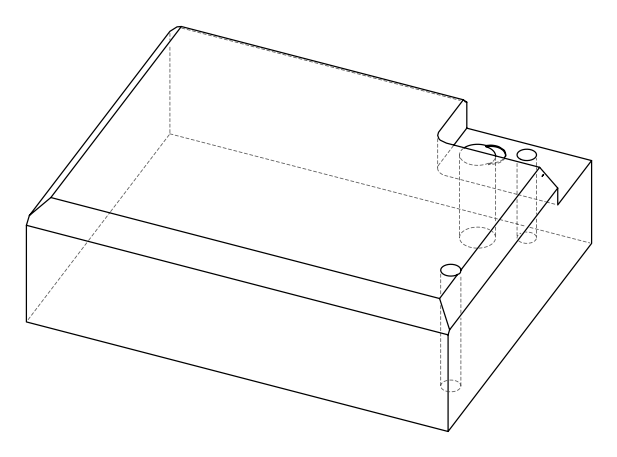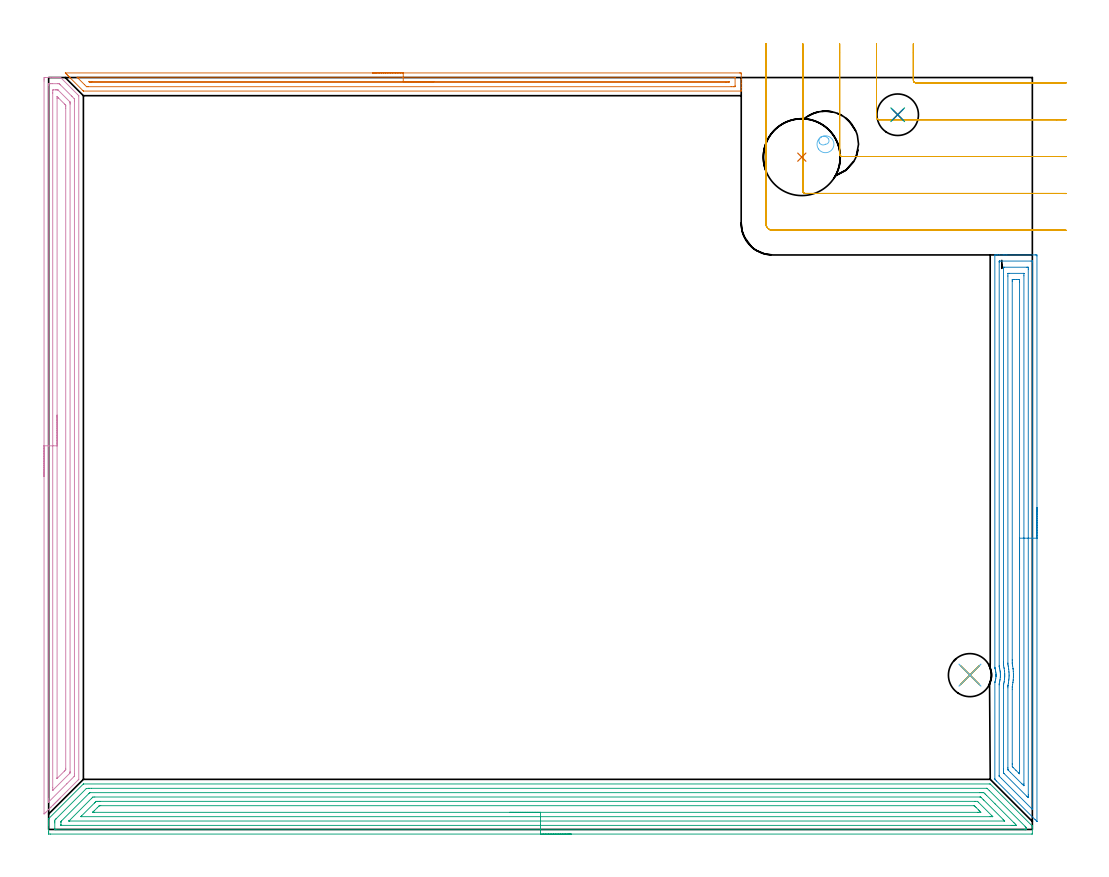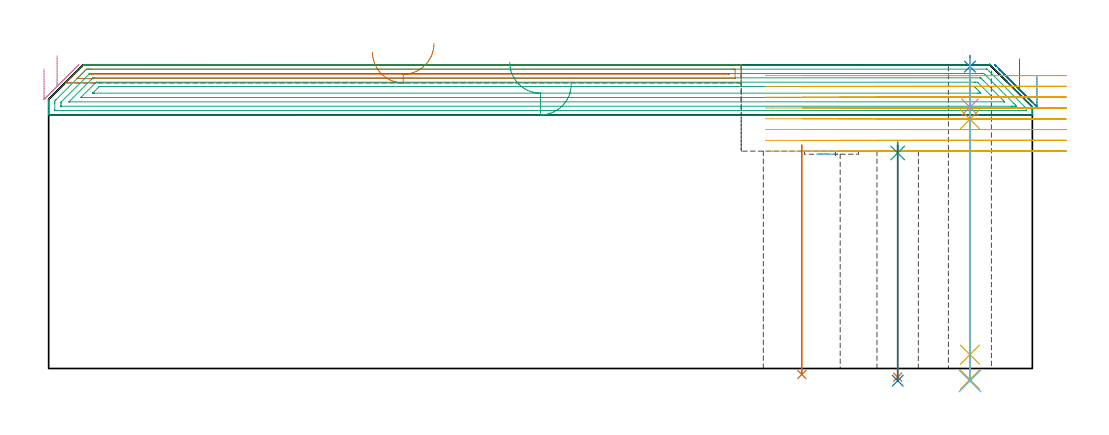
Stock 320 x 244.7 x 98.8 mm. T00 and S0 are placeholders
(PLAN: 14 operations, 8 tool changes, 47.6 min)
(1 AREA_MILL | FG_CHAMFER_SURFACE | UGT0205_001 | 5.36 min | 3959 mm3)
(2 AREA_MILL_1 | FG_CHAMFER_SURFACE_1 | UGT0205_001 | 7.41 min | 18175 mm3)
(3 AREA_MILL_2 | FG_CHAMFER_SURFACE_2 | UGT0205_001 | 15.22 min | 41430 mm3)
(4 AREA_MILL_3 | FG_CHAMFER_SURFACE_3 | UGT0205_001 | 7.73 min | 14689 mm3)
(5 MILL_CORNER_NOTCH_RECTANGULAR | CORNER_NOTCH_RECTANGULAR | UGT0201_008 | Follow Part, ap 4, ae 75% | 9.81 min | 152203 mm3)
(6 MILL_BLIND_HOLE_FROM_SOLID_MATERIAL | STEP1POCKET | UGT0201_008 | Spiral | 0.12 min | 355 mm3)
(7 INDEXABLE_INSERT_DRILL_THROUGH_HOLE_FROM_SOLID | STEP1HOLE | NXT0302_021 | 0.31 min | 34462 mm3)
(8 SPOT_DRILL | STEP1HOLE_1 | NXT0321_9005460120000 | 0.03 min | 10 mm3)
(9 SPOT_DRILL_1 | STEP1HOLE_2 | NXT0321_9005460120000 | 0.04 min | 5 mm3)
(10 DRILL_BLIND_HOLE_INTO_CENTER | STEP1HOLE_1 | UGT0301_207 | 0.06 min | 792 mm3)
(11 GUN_DRILL_THROUGH_HOLE | STEP1HOLE_1 | UGT0307_006 | 0.5 min | 5501 mm3)
(12 DRILL_TO_ENLARGE_THROUGH_HOLE | STEP1HOLE_1 | NXT0301_104 | 0.42 min | 8885 mm3)
(13 DRILL_THROUGH_HOLE_INTO_CENTER | STEP1HOLE_2 | NXT0301_042 | 0.31 min | 2782 mm3)
(14 DRILL_TO_ENLARGE_THROUGH_HOLE_1 | STEP1HOLE_2 | NXT0301_102 | 0.31 min | 7318 mm3)
(TOOL UGT0205_001 | Chamfer Mill 20 x 3 x 45 deg. | D20 FL50 Z2)
(TOOL UGT0201_008 | End Mill 16 mm | D16 FL32 Z4)
(TOOL NXT0302_021 | Index. Insert Drill 25mm [880-D2500L25-05] | D25 PA176 FL125 Z2)
(TOOL NXT0321_9005460120000 | NC Spot Drill, 142deg, 12mm, Carbide, Uncoated | D12 PA142 FL30 Z2)
(TOOL UGT0301_207 | Twist Drill 9.2 mm | D9.2 PA118 FL80 Z2)
(TOOL UGT0307_006 | Gun Drill 9 mm | D9 PA130 FL24 Z1)
(TOOL NXT0301_104 | Carbide Drill 14mm [860.1-1400-112A1-MM 2214] | D14 PA140 FL123 Z2)
(TOOL NXT0301_042 | Carbide Drill 7.1mm [860.1-0710-057A1-MM 2214] | D7.1 PA140 FL85 Z2)
(TOOL NXT0301_102 | Carbide Drill 13.5mm [860.1-1350-108A1-MM 2214] | D13.5 PA140 FL123 Z2)
(OP 1 AREA_MILL)
G17 G21 G94 G90
T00 M6
G54
G17 G0 G90 X105.35 Y246.1 S1061 M3
G43 Z108.8 H0
Z102.9
G94 G1 X105.388 Z102.028 F250.
X105.502 Z101.163
X105.691 Z100.312
X105.953 Z99.48
X106.287 Z98.674
X106.69 Z97.9
X107.158 Z97.164
X107.69 Z96.472
X108.279 Z95.829
X108.922 Z95.24
X109.614 Z94.708
X110.35 Z94.24
X111.124 Z93.837
X111.93 Z93.503
X112.762 Z93.241
X113.614 Z93.052
X114.478 Z92.938
X115.35 Z92.9
X224.693 Y246.099 Z92.901
X225.028 Y246.097 Z92.902
X225.29 Y246.093 Z92.904
X225.3 Y245.769 Z93.227
Y244.023 Z94.972
Y242.592 Z96.404
Y241.404 Z97.59
Y240.439 Z98.56
X225.297 Y240.317 Z98.675
X225.29 Y240.202 Z98.788
X225.139 Y240.2 Z98.8
X11.363
X11.305 Y240.205 Z98.79
X11.274 Y240.228 Z98.769
X11.117 Y240.383 Z98.617
X7.039 Y244.459 Z94.536
X6.9 Y244.599 Z94.399
X6.746 Y244.753 Z94.245
X6.602 Y244.896 Z94.1
X6.454 Y245.045 Z93.953
X6.319 Y245.18 Z93.818
X6.165 Y245.332 Z93.663
X6.007 Y245.492 Z93.506
X5.892 Y245.607 Z93.391
X5.729 Y245.769 Z93.226
X5.561 Y245.938 Z93.06
X5.463 Y246.035 Z92.96
X5.41 Y246.089 Z92.903
X5.487 Y246.096 Z92.901
X5.523 Y246.099
X115.35 Y246.1 Z92.9
Y244.686 Z94.314
X223.123 Y244.685 Z94.315
X223.253 Y244.684 Z94.316
X223.284 Y244.681 Z94.319
X223.29 Y244.678 Z94.322
X223.294 Y244.67 Z94.33
X223.298 Y244.644 Z94.356
X223.3 Y244.512 Z94.488
X223.299 Y241.894 Z97.106
X223.295 Y241.765 Z97.235
X223.29 Y241.664 Z97.336
X223.28 Y241.621 Z97.379
X223.246 Y241.62 Z97.38
X222.907 Y241.616 Z97.384
X222.692 Y241.615 Z97.385
X222.015 Y241.614 Z97.386
X12.933 Y241.615 Z97.385
X12.595 Y241.616 Z97.384
X12.425 Y241.619 Z97.381
X12.345 Y241.621 Z97.379
X12.256 Y241.702 Z97.298
X11.674 Y242.277 Z96.723
X9.578 Y244.372 Z94.628
X9.315 Y244.64 Z94.36
X9.289 Y244.67 Z94.33
X9.284 Y244.68 Z94.32
X9.293 Y244.681 Z94.319
X9.387 Y244.684 Z94.316
X9.578 Y244.685 Z94.315
X9.793 Y244.686 Z94.314
X115.35
Y243.272 Z95.728
X221.122 Y243.271 Z95.729
X221.246 Y243.269 Z95.731
X221.28 Y243.266 Z95.734
X221.29 Y243.263 Z95.737
X221.293 Y243.254 Z95.746
X221.297 Y243.208 Z95.792
X221.296 Y243.15 Z95.85
X221.29 Y243.064 Z95.936
X221.28 Y243.035 Z95.965
X221.242 Y243.033 Z95.967
X221.122 Y243.031 Z95.969
X220.354 Y243.029 Z95.971
X220.23 Y243.028 Z95.972
X13.916 Y243.029 Z95.971
X13.668 Y243.03 Z95.97
X13.502 Y243.033 Z95.967
X13.375 Y243.036 Z95.964
X13.352 Y243.056 Z95.944
X13.253 Y243.15 Z95.85
X13.148 Y243.256 Z95.744
Y243.267 Z95.733
Y243.268 Z95.732
X13.917 Y243.271 Z95.729
X14.041 Y243.272 Z95.728
X115.35
X116.222 Z95.766
X117.086 Z95.88
X117.938 Z96.069
X118.77 Z96.331
X119.576 Z96.665
X120.35 Z97.068
X121.086 Z97.537
X121.778 Z98.068
X122.421 Z98.657
X123.01 Z99.301
X123.542 Z99.993
X124.01 Z100.728
X124.413 Z101.502
X124.747 Z102.308
X125.009 Z103.14
X125.198 Z103.992
X125.312 Z104.857
X125.35 Z105.728
G0 Z108.8
M5
M2
(OP 2 AREA_MILL_1)
G17 G21 G94 G90
T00 M6
G54
G17 G0 G90 X321.5 Y104.75 S1061 M3
G43 Z108.8 H0
Z95.1
G94 G1 Y104.712 Z94.228 F250.
Y104.598 Z93.364
Y104.409 Z92.512
Y104.147 Z91.68
Y103.813 Z90.874
Y103.41 Z90.1
Y102.942 Z89.364
Y102.41 Z88.672
Y101.821 Z88.029
Y101.178 Z87.44
Y100.486 Z86.908
Y99.75 Z86.44
Y98.976 Z86.037
Y98.17 Z85.703
Y97.338 Z85.441
Y96.486 Z85.252
Y95.622 Z85.138
Y94.75 Z85.1
Y2.706
X321.495 Y2.618 Z85.103
X321.494 Y2.617 Z85.104
X321.481 Y2.618 Z85.117
X320.896 Y3.204 Z85.703
X308.339 Y15.761 Z98.26
X307.962 Y16.137 Z98.634
X307.804 Y16.296 Z98.79
X307.8 Y16.609 Z98.8
X307.807 Y47.856 Z98.793
X307.809 Y47.866 Z98.791
X307.815 Y47.909 Z98.784
X307.85 Y48.03 Z98.75
X307.948 Y48.369 Z98.651
X308.04 Y48.759 Z98.559
X308.05 Y48.803 Z98.548
X308.125 Y49.248 Z98.474
X308.175 Y49.695 Z98.421
X308.19 Y49.918 Z98.408
X308.191 Y49.941 Z98.407
X308.192 Y49.993 Z98.405
X308.196 Y50.141 Z98.399
X308.193 Y50.3 Z98.4
X308.192 Y50.381 Z98.403
X308.189 Y50.434 Z98.404
X308.186 Y50.536 Z98.411
X308.184 Y50.587 Z98.413
X308.141 Y51.034 Z98.457
X308.071 Y51.479 Z98.524
X308.032 Y51.66 Z98.566
X307.973 Y51.927 Z98.624
X307.861 Y52.331 Z98.734
X307.85 Y52.372 Z98.745
X307.808 Y52.51 Z98.788
X307.805 Y52.536 Z98.791
X307.804 Y52.561 Z98.792
X307.802 Y52.653 Z98.795
X307.804 Y52.767 Z98.796
X307.8 Y186.733 Z98.8
X307.803 Y186.89 Z98.788
X307.856 Y186.893 Z98.735
X308.252 Y186.9 Z98.348
X308.628 Z97.971
X309.296 Z97.299
X310.522 Z96.075
X311.081 Z95.514
X311.694 Z94.901
X320.896 Z85.701
X321.177 Y186.898 Z85.42
X321.492 Y186.89 Z85.106
X321.499 Y186.576 Z85.099
X321.5 Y94.75 Z85.1
X320.086 Z86.514
X320.085 Y6.786 Z86.515
Y6.705
X320.083 Y6.622 Z86.517
X320.077 Y6.485 Z86.523
X320.004 Y6.553 Z86.596
X319.765 Y6.786 Z86.835
X309.94 Y16.609 Z96.66
X309.296 Y17.257 Z97.304
X309.237 Y17.321 Z97.363
X309.225 Y17.336 Z97.375
X309.221 Y17.368 Z97.379
X309.217 Y17.421 Z97.383
X309.215 Y17.502 Z97.385
Y17.584
X309.221 Y47.047 Z97.379
X309.222 Y47.123 Z97.378
X309.227 Y47.272 Z97.373
X309.236 Y47.51 Z97.364
X309.32 Y47.866 Z97.28
X309.404 Y48.257 Z97.196
X309.463 Y48.592 Z97.137
X309.49 Y48.759 Z97.11
X309.567 Y49.381 Z97.033
X309.587 Y49.652 Z97.013
X309.605 Y50.235 Z96.995
X309.597 Y50.545 Z97.003
X309.548 Y51.186 Z97.052
X309.52 Y51.438 Z97.08
X309.465 Y51.794 Z97.135
X309.384 Y52.243 Z97.216
X309.365 Y52.331 Z97.235
X309.296 Y52.634 Z97.304
X309.245 Y52.841 Z97.355
X309.23 Y52.908 Z97.37
X309.225 Y52.989 Z97.375
X309.22 Y53.145 Z97.38
X309.218 Y53.224 Z97.382
X309.215 Y184.582 Z97.385
X309.216 Y184.664 Z97.384
X309.221 Y184.827 Z97.379
X309.227 Y184.891 Z97.373
X309.247 Y184.894 Z97.353
X309.296 Y184.896 Z97.304
X309.789 Y184.9 Z96.811
X319.605 Z86.995
X320.004 Y184.896 Z86.596
X320.06 Y184.893 Z86.54
X320.072 Y184.891 Z86.528
X320.079 Y184.854 Z86.521
X320.082 Y184.746 Z86.518
X320.085 Y184.582 Z86.515
X320.086 Y94.75 Z86.514
X318.672 Z87.928
X318.671 Y11.251 Z87.929
X318.67 Y10.8 Z87.93
X318.666 Y10.358 Z87.934
X318.665 Y10.347 Z87.935
X318.646 Y10.358 Z87.954
X318.219 Y10.781 Z88.381
X310.843 Y18.157 Z95.757
X310.724 Y18.278 Z95.876
X310.666 Y18.341 Z95.934
X310.64 Y18.371 Z95.96
X310.636 Y18.395 Z95.964
X310.631 Y18.845 Z95.969
X310.63 Y19.288 Z95.97
X310.629 Y19.74 Z95.971
X310.635 Y46.079 Z95.965
X310.636 Y46.524 Z95.964
X310.64 Y46.973 Z95.96
X310.642 Y47.083 Z95.958
X310.658 Y47.185 Z95.942
X310.692 Y47.361 Z95.908
X310.792 Y47.866 Z95.808
X310.835 Y48.112 Z95.765
X310.927 Y48.759 Z95.673
X310.944 Y48.895 Z95.656
X310.979 Y49.254 Z95.621
X311.006 Y49.652 Z95.594
X311.01 Y49.723 Z95.59
X311.017 Y50.126 Z95.583
X311.016 Y50.545 Z95.584
X311.014 Y50.612 Z95.586
X310.951 Y51.438 Z95.649
X310.936 Y51.583 Z95.664
X310.827 Y52.331 Z95.773
X310.77 Y52.641 Z95.83
X310.656 Y53.224 Z95.944
X310.639 Y53.337 Z95.961
X310.636 Y53.449 Z95.964
X310.633 Y53.672 Z95.967
X310.632 Y54.117 Z95.968
Y54.566
X310.629 Y182.714 Z95.971
X310.63 Y182.827 Z95.97
X310.633 Y182.882 Z95.967
X310.634 Y182.888 Z95.966
X310.657 Y182.893 Z95.943
X310.71 Y182.896 Z95.89
X310.895 Y182.9 Z95.705
X318.219 Z88.381
X318.405 Y182.898 Z88.195
X318.529 Y182.895 Z88.071
X318.627 Y182.89 Z87.973
X318.665 Y182.882 Z87.935
X318.666 Y182.864 Z87.934
X318.669 Y182.714 Z87.931
X318.671 Y182.262 Z87.929
X318.672 Y94.75 Z87.928
X317.257 Z89.343
Y14.823
X317.253 Y14.457 Z89.347
X317.25 Y14.275 Z89.35
X317.244 Y14.216 Z89.356
X317.185 Y14.274 Z89.415
X316.626 Y14.823 Z89.974
X312.865 Y18.583 Z93.735
X312.165 Y19.288 Z94.435
X312.064 Y19.396 Z94.536
X312.05 Y19.421 Z94.55
X312.047 Y19.443 Z94.553
X312.045 Y19.494 Z94.555
X312.044 Y19.7 Z94.556
X312.043 Y20.111 Z94.557
X312.049 Y46.079 Z94.551
X312.051 Y46.488 Z94.549
X312.054 Y46.692 Z94.546
X312.056 Y46.793 Z94.544
X312.069 Y46.876 Z94.531
X312.086 Y46.973 Z94.514
X312.208 Y47.631 Z94.392
X312.242 Y47.866 Z94.358
X312.318 Y48.413 Z94.282
X312.357 Y48.759 Z94.243
X312.397 Y49.227 Z94.203
X312.418 Y49.652 Z94.182
X312.431 Y50.086 Z94.169
X312.427 Y50.545 Z94.173
X312.403 Y51.007 Z94.197
X312.372 Y51.438 Z94.228
X312.321 Y51.983 Z94.279
X312.27 Y52.331 Z94.33
X312.161 Y53.036 Z94.439
X312.128 Y53.224 Z94.472
X312.053 Y53.635 Z94.547
X312.047 Y54.043 Z94.553
Y54.117
X312.043 Y180.035 Z94.557
X312.044 Y180.857 Z94.556
X312.046 Y180.884 Z94.554
X312.049 Y180.89 Z94.551
X312.056 Y180.893 Z94.544
X312.109 Y180.897 Z94.491
X312.217 Y180.899 Z94.383
X312.433 Y180.9 Z94.167
X317.088 Y180.899 Z89.512
X317.192 Y180.898 Z89.408
X317.243 Y180.894 Z89.357
X317.252 Y180.891 Z89.348
X317.254 Y180.886 Z89.346
X317.255 Y180.865 Z89.345
X317.257 Y180.105 Z89.343
Y94.75
X315.843 Z90.757
X315.842 Y18.988 Z90.758
X315.839 Y18.395 Z90.761
X315.836 Y18.101 Z90.764
X315.542 Y18.36 Z91.058
X315.504 Y18.395 Z91.096
X314.65 Y19.248 Z91.95
X313.758 Y20.142 Z92.842
X313.72 Y20.181 Z92.88
X313.465 Y20.474 Z93.135
X313.46 Y21.074 Z93.14
X313.459 Y21.374 Z93.141
X313.464 Y45.481 Z93.136
X313.466 Y46.079 Z93.134
X313.468 Y46.369 Z93.132
X313.473 Y46.521 Z93.127
X313.58 Y47.15 Z93.02
X313.689 Y47.866 Z92.911
X313.697 Y47.926 Z92.903
X313.758 Y48.418 Z92.842
X313.786 Y48.731 Z92.814
X313.788 Y48.759 Z92.812
X313.836 Y49.574 Z92.765
X313.838 Y49.652 Z92.762
X313.845 Y50.051 Z92.755
X313.846 Y50.456 Z92.754
X313.843 Y50.545 Z92.757
X313.803 Y51.393 Z92.797
X313.8 Y51.438 Z92.8
X313.758 Y51.949 Z92.842
X313.718 Y52.331 Z92.882
X313.713 Y52.376 Z92.887
X313.582 Y53.224 Z93.018
X313.55 Y53.432 Z93.05
X313.487 Y53.811 Z93.113
X313.467 Y53.969 Z93.133
X313.465 Y54.117 Z93.135
X313.462 Y54.413 Z93.138
X313.461 Y55.01 Z93.139
X313.46 Y55.307 Z93.14
X313.457 Y178.249 Z93.143
X313.459 Y178.548 Z93.141
X313.463 Y178.85 Z93.137
X313.464 Y178.884 Z93.136
X313.475 Y178.89 Z93.125
X313.514 Y178.894 Z93.086
X313.595 Y178.898 Z93.005
X313.758 Y178.9 Z92.842
X314. Z92.6
X314.892 Z91.708
X315.542 Y178.899 Z91.058
X315.788 Y178.896 Z90.812
X315.829 Y178.89 Z90.771
X315.836 Y178.879 Z90.764
X315.839 Y178.845 Z90.761
X315.842 Y178.249 Z90.758
X315.843 Y177.948 Z90.757
Y94.75
Y93.878 Z90.795
Y93.014 Z90.909
Y92.162 Z91.098
Y91.33 Z91.36
Y90.524 Z91.694
Y89.75 Z92.097
Y89.014 Z92.565
Y88.322 Z93.096
Y87.679 Z93.686
Y87.09 Z94.329
Y86.558 Z95.021
Y86.09 Z95.757
Y85.687 Z96.531
Y85.353 Z97.337
Y85.091 Z98.169
Y84.902 Z99.02
Y84.788 Z99.885
Y84.75 Z100.757
G0 Z108.8
M5
M2
(OP 3 AREA_MILL_2)
G17 G21 G94 G90
T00 M6
G54
G17 G0 G90 X170. Y-1.5 S1061 M3
G43 Z108.8 H0
Z92.5
G94 G1 X169.962 Z91.628 F250.
X169.848 Z90.764
X169.659 Z89.912
X169.397 Z89.08
X169.063 Z88.274
X168.66 Z87.5
X168.192 Z86.764
X167.66 Z86.072
X167.071 Z85.429
X166.428 Z84.84
X165.736 Z84.308
X165. Z83.84
X164.226 Z83.437
X163.42 Z83.103
X162.588 Z82.841
X161.736 Z82.652
X160.872 Z82.538
X160. Z82.5
X0.612 Y-1.499 Z82.501
X0.038 Y-1.493 Z82.504
X0.008 Y-1.491 Z82.505
X0. Y-0.92 Z83.075
Y-0.64 Z83.355
Y-0.03 Z83.965
Y1.421 Z85.418
Y1.752 Z85.747
Y2.413 Z86.412
Y2.872 Z86.872
X0.01 Y3.503 Z87.501
X0.038 Y3.533 Z87.531
X0.166 Y3.665 Z87.664
X11.26 Y14.759 Z98.759
X11.306 Y14.794 Z98.793
X11.327 Y14.8 Z98.8
X305.994
X306.294 Z98.785
X306.432 Y14.668 Z98.668
X319.942 Y1.158 Z85.157
X319.983 Y1.115 Z85.115
X319.999 Y1.093 Z85.091
X320. Y0.861 Z84.86
Y0.811 Z84.81
Y-0.03 Z83.965
Y-1.25 Z82.747
X319.998 Y-1.491 Z82.505
X319.834 Y-1.5 Z82.5
X160.
Y-0.086 Z83.914
X2.342 Y-0.085 Z83.915
X2.229 Y-0.083 Z83.917
X2.013 Y-0.079 Z83.921
X2.01 Y-0.03 Z83.97
X2.002 Y0.365 Z84.365
X2. Y2.148 Z86.148
X2.003 Y2.642 Z86.642
X2.006 Y3.033 Z87.033
X2.398 Y3.447 Z87.447
X2.44 Y3.49 Z87.49
X12.22 Y13.269 Z97.269
X12.252 Y13.298 Z97.298
X12.291 Y13.33 Z97.33
X13.061 Y13.382 Z97.382
X13.113 Y13.383 Z97.383
X13.95 Y13.386 Z97.386
X305.045 Y13.385 Z97.385
X305.101
X305.157 Y13.383 Z97.383
X305.261 Y13.378 Z97.378
X305.312 Y13.33 Z97.33
X305.994 Y12.656 Z96.656
X317.602 Y1.047 Z85.047
X317.784 Y0.861 Z84.861
X317.967 Y0.672 Z84.672
X317.99 Y0.612 Z84.612
X317.994 Y0.563 Z84.563
X317.998 Y0.466 Z84.466
X317.992 Y-0.03 Z83.97
X317.99 Y-0.073 Z83.927
X317.827 Y-0.08 Z83.92
X317.715 Y-0.084 Z83.916
X317.658 Y-0.086 Z83.914
X317.602
X160.
Y1.328 Z85.328
X4.184 Y1.329 Z85.329
X4.042 Y1.33 Z85.33
X4.019 Y1.332 Z85.332
X4.013 Y1.334 Z85.334
X4.01 Y1.349 Z85.349
X4.004 Y1.446 Z85.446
X4.001 Y1.568 Z85.568
Y2.289 Z86.289
X4.003 Y2.465 Z86.465
X4.006 Y2.554 Z86.554
X4.01 Y2.596 Z86.596
X4.049 Y2.642 Z86.642
X4.114 Y2.712 Z86.712
X4.184 Y2.784 Z86.784
X13.113 Y11.713 Z95.713
X13.363 Y11.951 Z95.951
X13.381 Y11.965 Z95.965
X13.407 Y11.967 Z95.967
X13.465 Y11.97 Z95.97
X13.582 Y11.971 Z95.971
X302.891
X303.315
X303.787 Y11.969 Z95.969
X304.208 Y11.964 Z95.964
X304.64 Y11.548 Z95.548
X305.101 Y11.098 Z95.098
X307.885 Y8.316 Z92.316
X314.03 Y2.17 Z86.17
X314.444 Y1.752 Z85.752
X314.847 Y1.341 Z85.341
X314.449 Y1.334 Z85.334
X314.03 Y1.331 Z85.331
X313.561 Y1.329 Z85.329
X313.137 Y1.328 Z85.328
X160.
Y2.743 Z86.743
X6.863
X6.761 Y2.744 Z86.744
X6.63 Y2.748 Z86.748
X6.608 Y2.75 Z86.75
X6.609 Y2.752 Z86.752
X6.617 Y2.764 Z86.764
X6.677 Y2.827 Z86.827
X6.74 Y2.891 Z86.891
X14.006 Y10.157 Z94.157
X14.258 Y10.406 Z94.406
X14.353 Y10.497 Z94.497
X14.41 Y10.549 Z94.549
X15. Y10.557 Z94.557
X302.919
X303.117 Y10.555 Z94.555
X303.166 Y10.553 Z94.553
X303.186 Y10.551 Z94.551
X303.212 Y10.528 Z94.528
X303.315 Y10.433 Z94.433
X303.984 Y9.767 Z93.767
X304.208 Y9.543 Z93.543
X310.459 Y3.293 Z87.293
X310.93 Y2.817 Z86.817
X310.982 Y2.761 Z86.761
X310.991 Y2.748 Z86.748
X310.988 Y2.747 Z86.747
X310.949 Y2.745 Z86.745
X310.786 Y2.743 Z86.743
X160.
Y4.157 Z88.157
X10.587 Y4.158 Z88.158
X10.542 Y4.16 Z88.16
X10.483 Y4.163 Z88.163
X10.514 Y4.203 Z88.203
X10.581 Y4.277 Z88.277
X10.723 Y4.423 Z88.423
X14.899 Y8.601 Z92.601
X15.037 Y8.739 Z92.739
X15.177 Y8.877 Z92.877
X15.386 Y9.079 Z93.079
X15.444 Y9.134 Z93.134
X15.531 Y9.137 Z93.137
X15.792 Y9.14 Z93.14
X16.418 Y9.143 Z93.143
X16.685
X301.263 Y9.142 Z93.142
X301.529 Y9.141 Z93.141
X302.162 Y9.136 Z93.136
X302.422 Y8.88 Z92.88
X306.887 Y4.415 Z88.415
X307.088 Y4.203 Z88.203
X307.126 Y4.162 Z88.162
X307.106 Y4.16 Z88.16
X307.074 Y4.158 Z88.158
X306.261 Y4.157 Z88.157
X160.
Y5.571 Z89.571
X14.899
X14.64 Y5.572 Z89.572
X14.428 Y5.576 Z89.576
X14.365 Y5.578 Z89.578
X14.342 Y5.584 Z89.584
X14.363 Y5.607 Z89.607
X14.427 Y5.677 Z89.677
X14.48 Y5.732 Z89.732
X14.815 Y6.067 Z90.067
X15.817 Y7.07 Z91.07
X16.265 Y7.514 Z91.514
X16.408 Y7.654 Z91.654
X16.462 Y7.702 Z91.702
X16.491 Y7.722 Z91.722
X16.527 Y7.724 Z91.724
X16.685 Y7.727 Z91.727
X16.943 Y7.728 Z91.728
X300.894 Y7.729 Z91.729
X301.053 Y7.727 Z91.727
X301.092 Y7.725 Z91.725
X301.108 Y7.722 Z91.722
X301.139 Y7.701 Z91.701
X301.296 Y7.55 Z91.55
X301.529 Y7.323 Z91.323
X301.757 Y7.095 Z91.095
X302.422 Y6.43 Z90.43
X302.645 Y6.205 Z90.205
X302.866 Y5.977 Z89.977
X303.251 Y5.578 Z89.578
X303.053 Y5.575 Z89.575
X302.422 Y5.572 Z89.572
X302.164 Y5.571 Z89.571
X160.
X159.128 Z89.609
X158.264 Z89.723
X157.412 Z89.912
X156.58 Z90.174
X155.774 Z90.508
X155. Z90.911
X154.264 Z91.38
X153.572 Z91.911
X152.929 Z92.5
X152.34 Z93.143
X151.808 Z93.835
X151.34 Z94.571
X150.937 Z95.345
X150.603 Z96.151
X150.341 Z96.983
X150.152 Z97.835
X150.038 Z98.7
X150. Z99.571
G0 Z108.8
M5
M2
(OP 4 AREA_MILL_3)
G17 G21 G94 G90
T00 M6
G54
G17 G0 G90 X-1.5 Y114.8 S1061 M3
G43 Z108.8 H0
Z97.5
G94 G1 Y114.838 Z96.628 F250.
Y114.952 Z95.763
Y115.141 Z94.912
Y115.403 Z94.08
Y115.737 Z93.274
Y116.14 Z92.5
Y116.608 Z91.764
Y117.14 Z91.072
Y117.729 Z90.429
Y118.372 Z89.84
Y119.064 Z89.308
Y119.8 Z88.84
Y120.574 Z88.437
Y121.38 Z88.103
Y122.212 Z87.841
Y123.063 Z87.652
Y123.928 Z87.538
Y124.8 Z87.5
Y243.492
X-1.499 Y243.99 Z87.501
X-1.495 Y244.38 Z87.502
X-1.492 Y244.59 Z87.504
X-1.112 Y244.6 Z87.884
X0.642 Z89.636
X1.197 Z90.194
X1.519 Z90.515
X2.074 Z91.07
X2.396 Z91.391
X3.04 Z92.04
X3.712 Z92.711
X3.83 Y244.599 Z92.829
X3.9 Y244.59 Z92.895
X3.976 Y244.524 Z92.974
X9.412 Y239.089 Z98.411
X9.76 Y238.738 Z98.757
X9.795 Y238.694 Z98.79
X9.8 Y238.633 Z98.8
X9.801 Y16.309 Z98.799
X9.786 Y16.286 Z98.784
X9.639 Y16.139 Z98.639
X3.712 Y10.21 Z92.708
X3.575 Y10.074 Z92.573
X3.412 Y9.911 Z92.41
X3.273 Y9.771 Z92.269
X3.129 Y9.628 Z92.127
X2.981 Y9.48 Z91.979
X2.835 Y9.332 Z91.83
X2.683 Y9.182 Z91.68
X2.55 Y9.049 Z91.548
X2.396 Y8.894 Z91.391
X2.236 Y8.735 Z91.234
X2.12 Y8.618 Z91.117
X1.958 Y8.455 Z90.952
X1.79 Y8.289 Z90.788
X1.519 Y8.018 Z90.517
X1.344 Y7.842 Z90.34
X0.772 Y7.272 Z89.772
X0.058 Y6.557 Z89.057
X-0.889 Y5.61 Z88.11
X-1.112 Y5.388 Z87.888
X-1.34 Y5.164 Z87.66
X-1.493 Y5.019 Z87.506
X-1.5 Y5.164 Z87.5
Y124.8
X-0.086 Z88.914
X-0.085 Y242.051 Z88.915
X-0.084 Y242.204 Z88.916
X-0.079 Y242.565 Z88.921
X0.262 Y242.591 Z89.262
X0.642 Y242.596 Z89.642
X1.131 Y242.6 Z90.131
X2.884 Z91.884
X3.273 Y242.596 Z92.273
X3.402 Y242.593 Z92.402
X3.448 Y242.59 Z92.448
X3.483 Y242.559 Z92.483
X3.556 Y242.49 Z92.556
X3.846 Y242.204 Z92.846
X7.417 Y238.633 Z96.417
X7.658 Y238.391 Z96.658
X8.3 Y237.74 Z97.3
X8.379 Y237.643 Z97.379
X8.381 Y237.554 Z97.381
X8.384 Y237.369 Z97.384
X8.385 Y236.999 Z97.385
X8.386 Y236.847 Z97.386
X8.385 Y18.11 Z97.385
X8.379 Y17.375 Z97.379
X8.376 Y17.338 Z97.376
X8.354 Y17.313 Z97.354
X8.265 Y17.217 Z97.265
X5.904 Y14.854 Z94.904
X0.232 Y9.182 Z89.232
X0.07 Y9.023 Z89.07
X-0.006 Y8.949 Z88.994
X-0.07 Y8.891 Z88.93
X-0.079 Y9.023 Z88.921
X-0.082 Y9.182 Z88.918
X-0.085 Y9.643 Z88.915
X-0.086 Y9.923 Z88.914
Y124.8
X1.328 Z90.328
X1.329 Y239.526 Z90.329
Y239.719
X1.335 Y240.418 Z90.335
X1.347 Y240.593 Z90.347
X1.519 Y240.595 Z90.519
X2.218 Y240.6 Z91.218
X2.396 Y240.599 Z91.396
X2.574 Y240.598 Z91.574
X2.931 Y240.59 Z91.931
X3.006 Y240.583 Z92.006
X3.031 Y240.563 Z92.031
X3.082 Y240.517 Z92.082
X3.182 Y240.418 Z92.182
X6.781 Y236.82 Z95.781
X6.886 Y236.712 Z95.886
X6.938 Y236.656 Z95.938
X6.961 Y236.629 Z95.961
X6.964 Y236.536 Z95.964
X6.97 Y236.148 Z95.97
X6.971 Y235.954 Z95.971
Y18.809
X6.97 Y18.614 Z95.97
X6.968 Y18.485 Z95.968
X6.965 Y18.386 Z95.965
X6.938 Y18.35 Z95.938
X6.781 Y18.181 Z95.781
X6.746 Y18.145 Z95.746
X1.353 Y12.753 Z90.353
X1.342 Y12.747 Z90.342
X1.335 Z90.335
X1.331 Y12.753 Z90.331
X1.33 Y12.769 Z90.33
X1.329 Y12.947 Z90.329
X1.328 Y13.646 Z90.328
Y124.8
X2.743 Z91.743
Y237.74
X2.744 Y238.278 Z91.744
X2.746 Y238.356 Z91.746
X2.748 Y238.387 Z91.748
X2.883 Y238.259 Z91.883
X3.139 Y238.01 Z92.139
X3.273 Y237.878 Z92.273
X5.197 Y235.954 Z94.197
X5.372 Y235.775 Z94.372
X5.49 Y235.649 Z94.49
X5.551 Y235.578 Z94.551
X5.552 Y235.549 Z94.552
X5.556 Y235.416 Z94.556
X5.557 Y235.062 Z94.557
Y234.522
Y19.895
X5.556 Y19.625 Z94.556
X5.553 Y19.491 Z94.553
X5.55 Y19.427 Z94.55
X5.527 Y19.387 Z94.527
X5.153 Y19.003 Z94.153
X5.09 Y18.939 Z94.09
X2.78 Y16.629 Z91.78
X2.751 Y16.604 Z91.751
X2.747 Y16.603 Z91.747
X2.746 Y16.606 Z91.746
X2.744 Y16.632 Z91.744
X2.743 Y16.718 Z91.743
Y16.864
Y124.8
Y125.672 Z91.781
Y126.536 Z91.895
Y127.388 Z92.083
Y128.22 Z92.346
Y129.026 Z92.68
Y129.8 Z93.082
Y130.536 Z93.551
Y131.228 Z94.082
Y131.871 Z94.672
Y132.46 Z95.315
Y132.991 Z96.007
Y133.46 Z96.743
Y133.863 Z97.516
Y134.197 Z98.322
Y134.459 Z99.154
Y134.648 Z100.006
Y134.762 Z100.871
Y134.8 Z101.743
G0 Z108.8
M5
M2
(OP 5 MILL_CORNER_NOTCH_RECTANGULAR)
G17 G21 G94 G90
T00 M6
G54
G17 G0 G90 X281.3 Y255.6 S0 M3
G43 Z108.8 H0
Z95.287
G94 G1 Y252.6 F250.
Y243.695 F500.
G3 X282.095 Y242.9 R0.8
G1 X327.746
X328. Y242.899
X331. Y242.883 F250.
G0 Z108.8
X269.3 Y255.6
Z95.287
G1 Y252.6
Y231.696 F500.
G3 X270.096 Y230.9 R0.8
G1 X327.746
X328. Y230.899
X331. Y230.878 F250.
G0 Z108.8
X257.3 Y255.6
Z95.287
G1 Y252.6
Y219.696 F500.
G3 X258.096 Y218.9 R0.8
G1 X327.746
G2 X328. Y218.899 R24.
G1 X331. Y218.867 F250.
G0 Z108.8
X245.3 Y255.6
Z95.287
G1 Y252.6
Y207.696 F500.
G3 X246.096 Y206.9 R0.8
G1 X327.746
G2 X328. Y206.897 R12.
G1 X330.999 Y206.834 F250.
G0 Z108.8
X233.3 Y255.6
Z95.287
G1 Y252.6
Y197.1 F500.
G3 X235.5 Y194.9 R2.2
G1 X327.746
X330.746 F250.
G0 Z108.8
X281.3 Y255.6
Z91.775
G1 Y252.6
Y243.695 F500.
G3 X282.095 Y242.9 R0.8
G1 X328.
X331. F250.
G0 Z108.8
X269.3 Y255.6
Z91.775
G1 Y252.6
Y231.696 F500.
G3 X270.096 Y230.9 R0.8
G1 X328.
X331. F250.
G0 Z108.8
X257.3 Y255.6
Z91.775
G1 Y252.6
Y219.696 F500.
G3 X258.096 Y218.9 R0.8
G1 X328.
X331. F250.
G0 Z108.8
X245.3 Y255.6
Z91.775
G1 Y252.6
Y207.696 F500.
G3 X246.096 Y206.9 R0.8
G1 X328.
X331. F250.
G0 Z108.8
X233.3 Y255.6
Z91.775
G1 Y252.6
Y197.1 F500.
G3 X235.5 Y194.9 R2.2
G1 X328.
X331. F250.
G0 Z108.8
X281.3 Y255.6
Z88.262
G1 Y252.6
Y243.695 F500.
G3 X282.095 Y242.9 R0.8
G1 X328.
X331. F250.
G0 Z108.8
X269.3 Y255.6
Z88.262
G1 Y252.6
Y231.696 F500.
G3 X270.096 Y230.9 R0.8
G1 X328.
X331. F250.
G0 Z108.8
X257.3 Y255.6
Z88.262
G1 Y252.6
Y219.696 F500.
G3 X258.096 Y218.9 R0.8
G1 X328.
X331. F250.
G0 Z108.8
X245.3 Y255.6
Z88.262
G1 Y252.6
Y207.696 F500.
G3 X246.096 Y206.9 R0.8
G1 X328.
X331. F250.
G0 Z108.8
X233.3 Y255.6
Z88.262
G1 Y252.6
Y197.1 F500.
G3 X235.5 Y194.9 R2.2
G1 X328.
X331. F250.
G0 Z108.8
X281.3 Y255.6
Z84.75
G1 Y252.6
Y243.695 F500.
G3 X282.095 Y242.9 R0.8
G1 X328.
X331. F250.
G0 Z108.8
X269.3 Y255.6
Z84.75
G1 Y252.6
Y231.696 F500.
G3 X270.096 Y230.9 R0.8
G1 X328.
X331. F250.
G0 Z108.8
X257.3 Y255.6
Z84.75
G1 Y252.6
Y219.696 F500.
G3 X258.096 Y218.9 R0.8
G1 X328.
X331. F250.
G0 Z108.8
X245.3 Y255.6
Z84.75
G1 Y252.6
Y207.696 F500.
G3 X246.096 Y206.9 R0.8
G1 X328.
X331. F250.
G0 Z108.8
X233.3 Y255.6
Z84.75
G1 Y252.6
Y197.1 F500.
G3 X235.5 Y194.9 R2.2
G1 X328.
X331. F250.
G0 Z108.8
X281.3 Y255.6
Z81.237
G1 Y252.6
Y243.695 F500.
G3 X282.095 Y242.9 R0.8
G1 X328.
X331. F250.
G0 Z108.8
X269.3 Y255.6
Z81.237
G1 Y252.6
Y231.696 F500.
G3 X270.096 Y230.9 R0.8
G1 X328.
X331. F250.
G0 Z108.8
X257.3 Y255.6
Z81.237
G1 Y252.6
Y219.696 F500.
G3 X258.096 Y218.9 R0.8
G1 X328.
X331. F250.
G0 Z108.8
X245.3 Y255.6
Z81.237
G1 Y252.6
Y207.696 F500.
G3 X246.096 Y206.9 R0.8
G1 X328.
X331. F250.
G0 Z108.8
X233.3 Y255.6
Z81.237
G1 Y252.6
Y197.1 F500.
G3 X235.5 Y194.9 R2.2
G1 X328.
X331. F250.
G0 Z108.8
X281.3 Y255.6
Z77.725
G1 Y252.6
Y243.695 F500.
G3 X282.095 Y242.9 R0.8
G1 X328.
X331. F250.
G0 Z108.8
X269.3 Y255.6
Z77.725
G1 Y252.6
Y231.696 F500.
G3 X270.096 Y230.9 R0.8
G1 X328.
X331. F250.
G0 Z108.8
X257.3 Y255.6
Z77.725
G1 Y252.6
Y219.696 F500.
G3 X258.096 Y218.9 R0.8
G1 X328.
X331. F250.
G0 Z108.8
X245.3 Y255.6
Z77.725
G1 Y252.6
Y207.696 F500.
G3 X246.096 Y206.9 R0.8
G1 X328.
X331. F250.
G0 Z108.8
X233.3 Y255.6
Z77.725
G1 Y252.6
Y197.1 F500.
G3 X235.5 Y194.9 R2.2
G1 X328.
X331. F250.
G0 Z108.8
X281.3 Y255.6
Z74.212
G1 Y252.6
Y243.695 F500.
G3 X282.095 Y242.9 R0.8
G1 X328.
X331. F250.
G0 Z108.8
X269.3 Y255.6
Z74.212
G1 Y252.6
Y231.696 F500.
G3 X270.096 Y230.9 R0.8
G1 X328.
X331. F250.
G0 Z108.8
X257.3 Y255.6
Z74.212
G1 Y252.6
Y219.696 F500.
G3 X258.096 Y218.9 R0.8
G1 X328.
X331. F250.
G0 Z108.8
X245.3 Y255.6
Z74.212
G1 Y252.6
Y207.696 F500.
G3 X246.096 Y206.9 R0.8
G1 X328.
X331. F250.
G0 Z108.8
X233.3 Y255.6
Z74.212
G1 Y252.6
Y197.1 F500.
G3 X235.5 Y194.9 R2.2
G1 X328.
X331. F250.
G0 Z108.8
X281.3 Y255.6
Z70.7
G1 Y252.6
Y243.695 F500.
G3 X282.095 Y242.9 R0.8
G1 X328.
X331. F250.
G0 Z108.8
X269.3 Y255.6
Z70.7
G1 Y252.6
Y231.696 F500.
G3 X270.096 Y230.9 R0.8
G1 X328.
X331. F250.
G0 Z108.8
X257.3 Y255.6
Z70.7
G1 Y252.6
Y219.696 F500.
G3 X258.096 Y218.9 R0.8
G1 X328.
X331. F250.
G0 Z108.8
X245.3 Y255.6
Z70.7
G1 Y252.6
Y207.696 F500.
G3 X246.096 Y206.9 R0.8
G1 X328.
X331. F250.
G0 Z108.8
X233.3 Y255.6
Z70.7
G1 Y252.6
Y197.1 F500.
G3 X235.5 Y194.9 R2.2
G1 X328.
X331. F250.
G0 Z108.8
M5
M2
(OP 6 MILL_BLIND_HOLE_FROM_SOLID_MATERIAL)
G17 G21 G94 G90
T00 M6
G54
G17 G0 G90 X252.7 Y222.9 S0 M3
G43 Z108.8 H0
Z69.7
G94 G3 X253.658 Y224.692 R1.152 F250.
X251.172 Y225.187 R1.792
X250.413 Y221.372 R2.75
X251.172 Y225.187 R-2.75
X250.793 Y223.279 R1.375
X252.7 Y222.9 R1.375
G0 Z108.8
M5
M2
(OP 7 INDEXABLE_INSERT_DRILL_THROUGH_HOLE_FROM_SOLID)
G17 G21 G94 G90
T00 M6
G54
G17 G0 G90 X245. Y218.7 S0 M3
G43 Z108.8 H1
G94 G81 G98 Z-1.937 F250. R72.7
G80
M5
M2
(OP 8 SPOT_DRILL)
G17 G21 G94 G90
T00 M6
G54
G17 G0 G90 X299.7 Y50.2 S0 M3
G43 Z108.8 H0
G94 G81 G98 Z98.197 F250. R101.8
G80
M5
M2
(OP 9 SPOT_DRILL_1)
G17 G21 G94 G90
T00 M6
G54
G17 G0 G90 X276.2 Y232.5 S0 M3
G43 Z108.8 H0
G94 G81 G98 Z70.119 F250. R73.7
G80
M5
M2
(OP 10 DRILL_BLIND_HOLE_INTO_CENTER)
G17 G21 G94 G90
T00 M6
G54
G17 G0 G90 X299.7 Y50.2 S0 M3
G43 Z108.8 H0
G94 G81 G98 Z85. F250. R100.8
G80
M5
M2
(OP 11 GUN_DRILL_THROUGH_HOLE)
G17 G21 G94 G90
T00 M6
G54
G17 G0 G90 X299.7 Y50.2 M8
G43 Z108.8 H0
Z96.629
S716 M3
G94 G1 Z81.105 F125. M26
G4 X.084
Z4.5 F250.
G4 X.084
Z-3.598 F125.
G4 X.084
M5
M9
G0 Z96.629
Z108.8
M2
(OP 12 DRILL_TO_ENLARGE_THROUGH_HOLE)
G17 G21 G94 G90
T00 M6
G54
G17 G0 G90 X299.7 Y50.2 S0 M3
G43 Z108.8 H1
G94 G73 G98 Z-4.048 F250. Q12.856 R100.8
G80
M5
M2
(OP 13 DRILL_THROUGH_HOLE_INTO_CENTER)
G17 G21 G94 G90
T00 M6
G54
G17 G0 G90 X276.2 Y232.5 S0 M3
G43 Z108.8 H1
G94 G73 G98 Z-2.792 F250. Q6.681 R72.7
G80
M5
M2
(OP 14 DRILL_TO_ENLARGE_THROUGH_HOLE_1)
G17 G21 G94 G90
T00 M6
G54
G17 G0 G90 X276.2 Y232.5 S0 M3
G43 Z108.8 H1
G94 G73 G98 Z-3.957 F250. Q12.443 R72.7
G80
M5
M2
